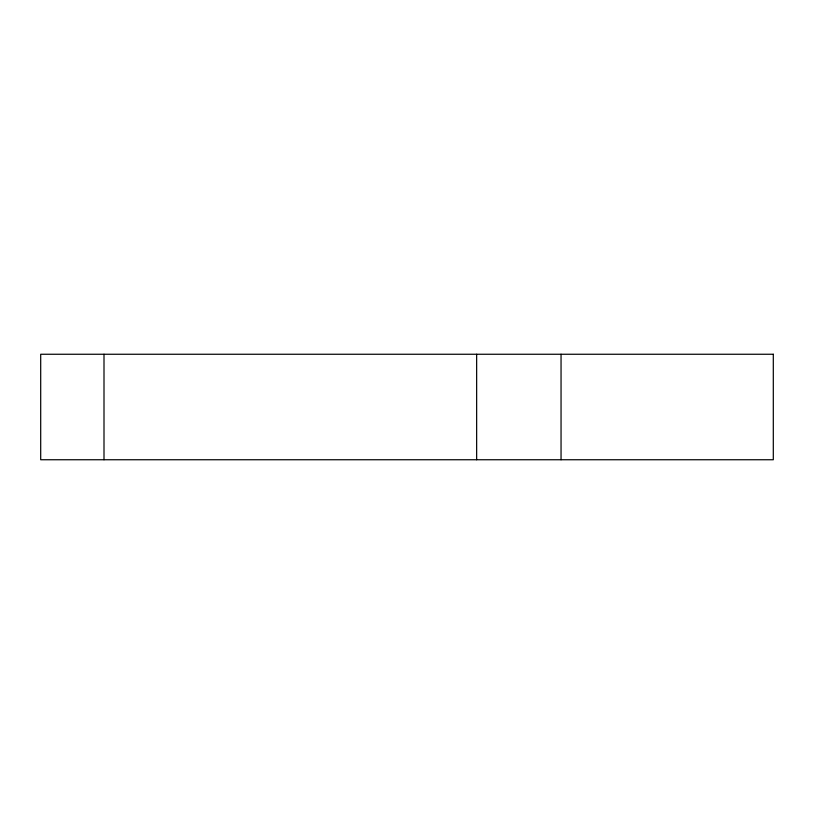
<?xml version="1.0" encoding="UTF-8"?>
<svg xmlns="http://www.w3.org/2000/svg" width="814" height="814" viewBox="0 0 814 814"><rect width="100%" height="100%" fill="white"/><g stroke="black" fill="none" stroke-linecap="round" stroke-linejoin="round"><path stroke-width="1.22" d="M561.049 354.253L561.049 459.747M476.648 354.253L476.648 459.747M103.999 354.253L103.999 459.747M773.3 354.253L40.7 354.253L40.7 459.747L773.3 459.747L773.3 354.253"/></g></svg>
